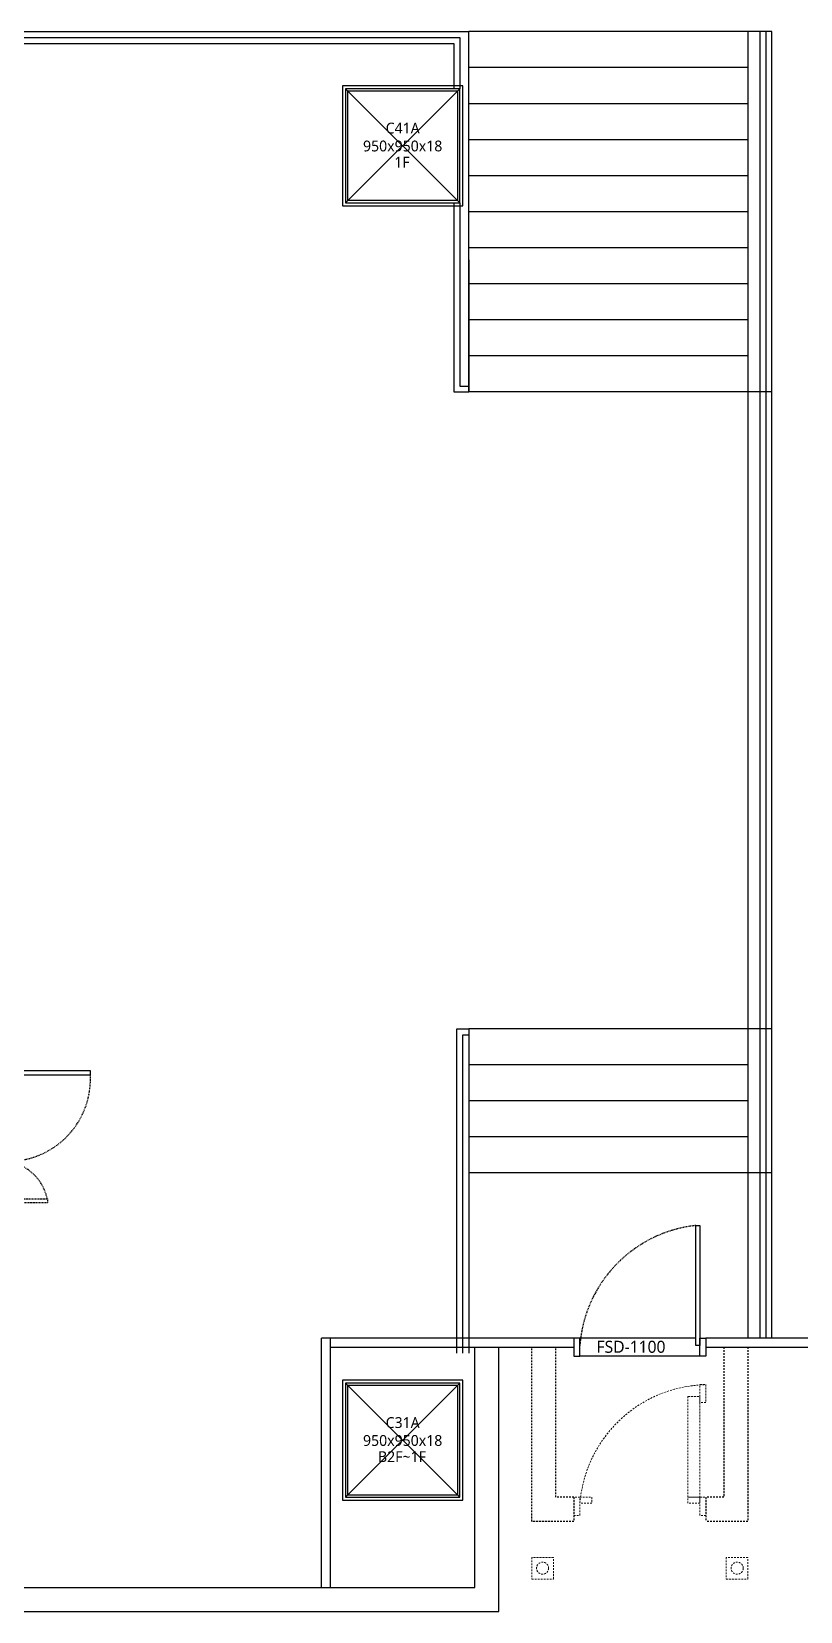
# Model space of a CAD drawing. Header units: millimetres. Extents: x -27104 to 125781, y -3376 to 46996.
# Drawn here: x 56867 to 56992.3, y 18485.4 to 18742.7 of the extents above; entities that cross this region are included whole.
import ezdxf
from ezdxf.enums import TextEntityAlignment as Align

# ---------------------------------------------------------------- set-up
doc = ezdxf.new("R2010")
doc.units = ezdxf.units.MM
doc.header["$LTSCALE"] = 100
doc.header["$MEASUREMENT"] = 0
doc.header["$PDSIZE"] = -10
doc.linetypes.add('-HID', pattern=[2.5, 1.5, -1])
doc.linetypes.add('HID', pattern=[2.5, 1.5, -1])
doc.layers.get('0').update_dxf_attribs({"linetype": 'CONTINUOUS'})
doc.layers.get('Defpoints').update_dxf_attribs({"color": 171, "linetype": 'CONTINUOUS'})
doc.layers.add('#프레임 라인', color=189, linetype='CONTINUOUS', plot=False)
for name, color, linetype in [('DOOR', 4, 'CONTINUOUS'), ('DOOR ELE', 253, 'CONTINUOUS'), ('DOOR(OPEN ELE)', 5, 'CONTINUOUS'), ('ELE9', 9, 'CONTINUOUS'), ('FIN(패널-T150 방열)', 9, 'CONTINUOUS'), ('STEEL', 5, 'CONTINUOUS'), ('단열패널-방열문(저온공사분)', 251, 'CONTINUOUS')]:
    doc.layers.add(name, color=color, linetype=linetype)
doc.styles.add('TE', font='malgun_0.ttf')
doc.styles.add('나눔바른고딕', font='NanumBarunGothic.ttf')

# ---------------------------------------------------------------- blocks, each defined once
blk = doc.blocks.new('A$C910db08d')
at = {"layer": 'DOOR', "linetype": 'HID', "ltscale": 0.05}
blk.add_lwpolyline([(400, 1024), (450, 1024), (450, 874), (400, 874)], close=True, dxfattribs=at)
for points in [[(450, 558), (450, 949), (485, 949), (485, 558)], [(485, 558), (450, 558)]]:
    blk.add_lwpolyline(points, dxfattribs=at)
at = {"layer": 'DOOR'}
for points in [[(1550, 200), (1550, 949), (1515, 949), (1515, 200)], [(1515, 200), (1550, 200)]]:
    blk.add_lwpolyline(points, dxfattribs=at)
blk.add_lwpolyline([(1600, 1024), (1550, 1024), (1550, 874), (1600, 874)], close=True, dxfattribs=at)
at = {"layer": 'DOOR ELE', "ltscale": 0.1}
for points in [[(1550, 1024), (450, 1024)], [(485, 874), (1515, 874)]]:
    blk.add_lwpolyline(points, dxfattribs=at)
at = {"layer": 'DOOR(OPEN ELE)', "linetype": 'HID', "ltscale": 0.05}
for p, q in [((1515, 949), (1515, 1699)), ((1550, 1699), (1550, 949)), ((1550, 949), (1515, 949))]:
    blk.add_line(p, q, dxfattribs=at)
for points in [[(1515, 1699), (1550, 1699)], [(450, 1340), (450, 949), (485, 949), (485, 1340)], [(485, 1340), (450, 1340)]]:
    blk.add_lwpolyline(points, dxfattribs=at)
for centre, radius, start, end in [((1482, 1015), 685, 87.2101, 185.472), ((400, 949), 400, 282.2689, 77.7311), ((1482, 884), 685, 174.528, 272.7899)]:
    blk.add_arc(centre, radius, start, end, dxfattribs=at)
at = {"layer": 'Defpoints', "style": '나눔바른고딕'}
blk.add_text('ASD-1200(400+800)', height=65, dxfattribs=at).set_placement((574, 917))
blk = doc.blocks.new('*U373')
at = {"color": 0, "linetype": 'ByBlock'}
for p, q in [((475, 475), (-475, 475)), ((-475, 475), (-475, -475)), ((-457, 457), (457, 457)), ((-457, -457), (-457, 457)), ((457, 457), (457, -457)), ((475, -475), (475, 475)), ((-475, -475), (475, -475)), ((457, -457), (-457, -457))]:
    blk.add_line(p, q, dxfattribs=at)
at = {"layer": 'Defpoints'}
blk.add_point((0, 0), dxfattribs=at)
blk = doc.blocks.new('C41A-1F')
at = {"layer": '#프레임 라인', "ltscale": 0.1}
blk.add_lwpolyline([(-500, -500), (500, -500), (500, 500), (-500, 500)], close=True, dxfattribs=at)
at = {"layer": 'Defpoints', "ltscale": 10000}
for p, q in [((-475, -475), (475, 475)), ((475, -475), (-475, 475))]:
    blk.add_line(p, q, dxfattribs=at)
at = {"ltscale": 0.1}
blk.add_blockref('*U373', (0, 0), dxfattribs=at)
at = {"layer": 'Defpoints', "style": 'TE'}
for s, p in [('C41A', (0, 102)), ('950x950x18', (0, -47)), ('1F', (-6, -182))]:
    blk.add_text(s, height=90, dxfattribs=at).set_placement(p, align=Align.CENTER)
blk = doc.blocks.new('C31A-B2-1F')
at = {"layer": '#프레임 라인', "ltscale": 0.1}
blk.add_lwpolyline([(-500, -500), (500, -500), (500, 500), (-500, 500)], close=True, dxfattribs=at)
at = {"layer": 'Defpoints', "ltscale": 10000}
for p, q in [((-475, -475), (475, 475)), ((475, -475), (-475, 475))]:
    blk.add_line(p, q, dxfattribs=at)
at = {"ltscale": 0.1}
blk.add_blockref('*U373', (0, 0), dxfattribs=at)
at = {"layer": 'Defpoints', "style": 'TE'}
for s, p in [('C31A', (0, 102)), ('950x950x18', (0, -47)), ('B2F~1F', (-6, -182))]:
    blk.add_text(s, height=90, dxfattribs=at).set_placement(p, align=Align.CENTER)
blk = doc.blocks.new('A$C48EA7C17')
at = {"layer": 'DOOR'}
for points in [[(965, 1088), (1000, 1088), (1000, 88), (965, 88)], [(-50, 0), (0, 0), (0, 150), (-50, 150)], [(1050, 0), (1000, 0), (1000, 150), (1050, 150)]]:
    blk.add_lwpolyline(points, close=True, dxfattribs=at)
at = {"layer": 'DOOR ELE', "ltscale": 0.1}
for points in [[(965, 150), (0, 150)], [(1000, 0), (0, 0)]]:
    blk.add_lwpolyline(points, dxfattribs=at)
at = {"layer": 'DOOR(OPEN ELE)', "linetype": 'HID', "ltscale": 0.05}
blk.add_arc((1084, 7), 1087, 96.2785, 175.7623, dxfattribs=at)
at = {"layer": 'Defpoints', "style": '나눔바른고딕'}
blk.add_text('FSD-1100', height=100, dxfattribs=at).set_placement((139, 28))
blk = doc.blocks.new('sdflgkjdlfgkjlfhgfh')
at = {"layer": 'FIN(패널-T150 방열)', "linetype": '-HID', "ltscale": 0.1}
for points in [[(36500083, 38946), (36499733, 38946), (36499733, 40396)], [(36500083, 39146), (36499933, 39146), (36499933, 40396)], [(36501333, 40396), (36501333, 39146), (36501183, 39146)], [(36501533, 40396), (36501533, 38946), (36501183, 38946)], [(36500083, 39146), (36500083, 38946)], [(36501183, 39146), (36501183, 38946)]]:
    blk.add_lwpolyline(points, dxfattribs=at)
at = {"layer": 'STEEL', "linetype": '-HID', "lineweight": 0, "ltscale": 0.1}
for p, q in [((36499913, 38646), (36499733, 38646)), ((36499733, 38646), (36499733, 38466)), ((36499913, 38466), (36499913, 38646)), ((36501533, 38646), (36501353, 38646)), ((36501353, 38646), (36501353, 38466)), ((36501533, 38466), (36501533, 38646)), ((36499733, 38466), (36499913, 38466)), ((36501353, 38466), (36501533, 38466))]:
    blk.add_line(p, q, dxfattribs=at)
for centre in [(36499823, 38556), (36501443, 38556)]:
    blk.add_circle(centre, 50, dxfattribs=at)
at = {"layer": '단열패널-방열문(저온공사분)', "linetype": '-HID', "lineweight": 0, "ltscale": 0.1}
for points in [[(36501033, 39984), (36501133, 39984), (36501133, 39146), (36501033, 39146)], [(36501183, 40084), (36501183, 39934), (36501133, 39934), (36501133, 40084)], [(36500083, 38996), (36500133, 38996), (36500133, 39146), (36500083, 39146)], [(36500233, 39146), (36500233, 39096), (36500133, 39096), (36500133, 39146)], [(36501133, 39146), (36501133, 39096), (36501033, 39096), (36501033, 39146)], [(36501183, 38996), (36501133, 38996), (36501133, 39146), (36501183, 39146)]]:
    blk.add_lwpolyline(points, close=True, dxfattribs=at)
blk.add_arc((36501206, 39008), 1076, 91.9281, 175.9721, dxfattribs=at)
at = {"ltscale": 0.1}
blk.add_blockref('A$C48EA7C17', (36500133, 40321), dxfattribs=at)
blk = doc.blocks.new('ggtyu')
at = {"layer": 'ELE9', "color": 253, "ltscale": 5}
for p, q in [((56794.26, 18906.48), (56794.26, 18693.72)), ((56794.26, 18894.74), (56748.78, 18894.74)), ((56794.26, 18888.87), (56748.78, 18888.87)), ((56794.26, 18883), (56748.78, 18883)), ((56794.26, 18877.13), (56748.78, 18877.13)), ((56794.26, 18871.26), (56748.78, 18871.26)), ((56794.26, 18865.39), (56748.78, 18865.39)), ((56794.26, 18859.52), (56748.78, 18859.52)), ((56794.26, 18853.66), (56748.78, 18853.66)), ((56798.17, 18847.79), (56748.78, 18847.79)), ((56798.17, 18744.1), (56748.78, 18744.1)), ((56794.26, 18738.23), (56748.78, 18738.23)), ((56794.26, 18732.36), (56748.78, 18732.36)), ((56794.26, 18726.49), (56748.78, 18726.49)), ((56798.17, 18720.62), (56748.78, 18720.62))]:
    blk.add_line(p, q, dxfattribs=at)
at = {"layer": 'ELE9', "color": 253}
for p, q in [((56726.28, 18692.25), (56765.89, 18692.25)), ((56787.41, 18692.25), (56821.65, 18692.25))]:
    blk.add_line(p, q, dxfattribs=at)
at = {"layer": 'ELE9', "color": 253, "ltscale": 0.1}
for points in [[(56673.94, 18906.48), (56748.78, 18906.48)], [(56673.94, 18905.5), (56747.31, 18905.5), (56747.31, 18897.18)], [(56673.94, 18904.52), (56746.33, 18904.52), (56746.33, 18897.18)], [(56746.33, 18878.6), (56746.33, 18847.79), (56748.78, 18847.79)], [(56747.31, 18878.6), (56747.31, 18848.76), (56748.78, 18848.76)], [(56746.82, 18691.28), (56746.82, 18744.1), (56748.78, 18744.1)], [(56747.8, 18691.28), (56747.8, 18743.12), (56748.78, 18743.12)], [(56511.08, 18653.13), (56749.75, 18653.13), (56749.75, 18692.25)], [(56511.08, 18649.21), (56753.67, 18649.21), (56753.67, 18692.25)]]:
    blk.add_lwpolyline(points, dxfattribs=at)
at = {"layer": 'ELE9', "color": 253, "ltscale": 5}
for points in [[(56748.78, 18847.79), (56748.78, 18906.48)], [(56798.17, 18906.48), (56748.78, 18906.48)], [(56796.22, 18906.48), (56796.22, 18693.72)], [(56797.2, 18906.48), (56797.2, 18693.72)], [(56798.17, 18693.72), (56798.17, 18906.48)], [(56794.26, 18900.61), (56748.78, 18900.61)], [(56748.78, 18869.31), (56748.78, 18847.79)], [(56748.78, 18744.1), (56748.78, 18691.28)]]:
    blk.add_lwpolyline(points, dxfattribs=at)
at = {"layer": 'ELE9', "color": 253}
for points in [[(56765.89, 18693.72), (56724.81, 18693.72)], [(56724.81, 18653.13), (56724.81, 18693.72)], [(56726.28, 18653.13), (56726.28, 18693.72)], [(56823.12, 18684.43), (56823.12, 18693.72), (56787.41, 18693.72)]]:
    blk.add_lwpolyline(points, dxfattribs=at)
at = {"layer": 'ELE9', "color": 253, "ltscale": 0.1, "xscale": 0.01956378461538462, "yscale": 0.01956378461538462, "zscale": 0.01956378461538462}
for name, p in [('C41A-1F', (56738.02, 18887.89)), ('sdflgkjdlfgkjlfhgfh', (-657313.86, 17901.95)), ('C31A-B2-1F', (56738.02, 18677.09))]:
    blk.add_blockref(name, p, dxfattribs=at)
at = {"layer": 'ELE9', "color": 253, "ltscale": 0.1, "xscale": 0.01956378461538462, "yscale": 0.01956378461538462, "zscale": 0.01956378461538462, "rotation": 90}
blk.add_blockref('A$C910db08d', (56691.05, 18706.93), dxfattribs=at)

msp = doc.modelspace()

# ---------------------------------------------------------------- block references
msp.add_blockref('ggtyu', (189.46, -163.8))

doc.saveas('drawing.dxf')
